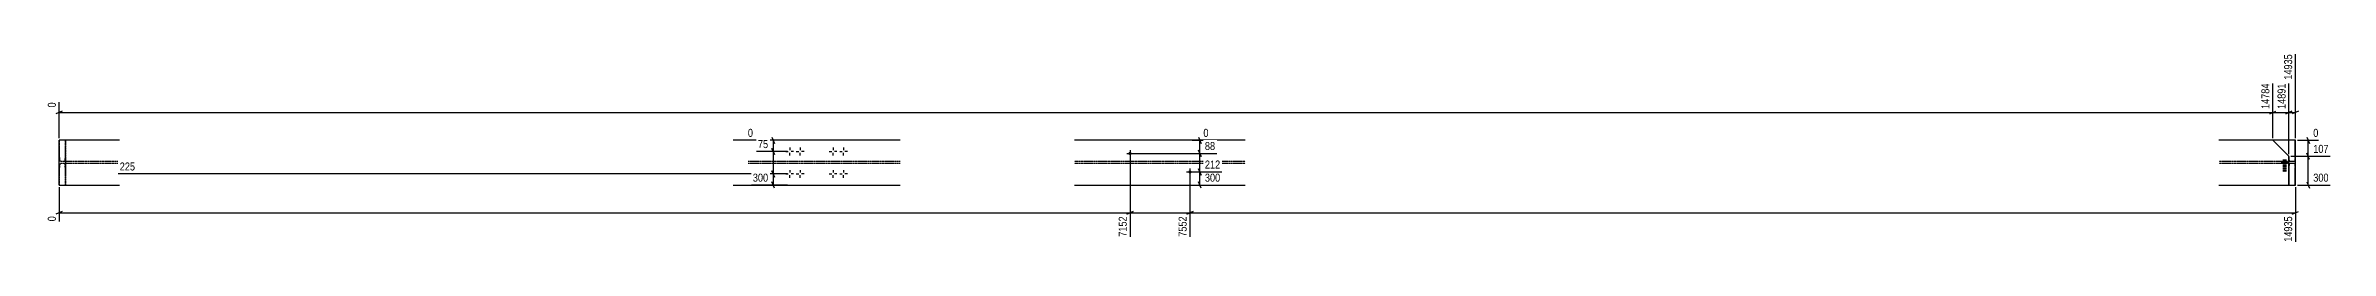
# Model space of a CAD drawing. Header units: millimetres. Extents: x 31 to 39501, y 31 to 1677.
# Drawn here: x 24243 to 39501, y 31 to 1310 of the extents above; entities that cross this region are included whole.
import ezdxf

# ---------------------------------------------------------------- set-up
doc = ezdxf.new("R2010")
doc.units = ezdxf.units.MM
doc.linetypes.add('DXK_LINE_DOT2', pattern=[3.9198, 1.9599, -1.9599])
doc.layers.add('MÅLSÆTNING', color=7, linetype='Continuous')
doc.layers.add('STÅL', color=7, linetype='Continuous')
doc.styles.add('Arial Narrow', font='ARIALN.TTF', dxfattribs={"height": 0.2})

msp = doc.modelspace()

# ---------------------------------------------------------------- hatches: boundary and pattern name
at = {"layer": 'STÅL', "linetype": 'Continuous'}
for points in [[(31496, 634, -1), (31474, 634, -1)], [(31896, 510, -1), (31874, 510, -1)]]:
    msp.add_hatch(color=3, dxfattribs=at).paths.add_polyline_path(points)

# ---------------------------------------------------------------- linework, layer by layer
at = {"layer": 'MÅLSÆTNING', "color": 7, "linetype": 'Continuous'}
for p, q in [((39268, 736), (39268, 1299)), ((39117, 736), (39117, 1103)), ((39224, 629), (39224, 1103)), ((24354, 917), (24312, 900)), ((24333, 736), (24333, 977)), ((39096, 900), (39138, 917)), ((39203, 900), (39245, 917)), ((39245, 917), (39203, 900)), ((39289, 917), (39247, 900)), ((24333, 908), (39117, 908)), ((39224, 908), (39268, 908)), ((29184, 722), (28923, 722)), ((29198, 647), (28990, 647)), ((29198, 647), (28990, 647)), ((29094, 743), (29111, 701)), ((29111, 626), (29094, 668)), ((29094, 668), (29111, 626)), ((29103, 647), (29103, 722)), ((29103, 497), (29103, 647)), ((31485, 620), (31485, 76)), ((31485, 620), (31485, 76)), ((31899, 722), (32009, 722)), ((31943, 743), (31960, 701)), ((39238, 615), (39500, 615)), ((39238, 615), (39500, 615)), ((39282, 722), (39421, 722)), ((39345, 743), (39362, 701)), ((39362, 594), (39345, 636)), ((39362, 594), (39345, 636)), ((39353, 615), (39353, 722)), ((39353, 422), (39353, 615)), ((29198, 497), (24728, 497)), ((29198, 497), (24728, 497)), ((29111, 476), (29094, 518)), ((29094, 518), (29111, 476)), ((29103, 422), (29103, 497)), ((31885, 496), (31885, 76)), ((31885, 496), (31885, 76)), ((31899, 510), (32098, 510)), ((31943, 531), (31960, 489)), ((31951, 422), (31951, 510)), ((24333, 408), (24333, 179)), ((29198, 422), (28956, 422)), ((29111, 401), (29094, 443)), ((31899, 422), (32098, 422)), ((31960, 401), (31943, 443)), ((39268, 408), (39268, 42)), ((39282, 422), (39500, 422)), ((39345, 443), (39362, 401)), ((24354, 245), (24312, 228)), ((24333, 236), (31485, 236)), ((31506, 245), (31464, 228)), ((31464, 228), (31506, 245)), ((31485, 236), (31885, 236)), ((31906, 245), (31864, 228)), ((31864, 228), (31906, 245)), ((31885, 236), (39268, 236)), ((39247, 228), (39289, 245))]:
    msp.add_line(p, q, dxfattribs=at)
at = {"layer": 'STÅL', "color": 2, "linetype": 'Continuous'}
for p, q in [((24333, 422), (24333, 722)), ((24737, 722), (24333, 722)), ((29950, 722), (28834, 722)), ((32255, 722), (31114, 722)), ((39268, 722), (38757, 722)), ((39224, 615), (39117, 722)), ((39227, 612), (39224, 615)), ((39224, 422), (39224, 615)), ((39227, 606), (39227, 612)), ((39266, 606), (39266, 722)), ((39268, 422), (39268, 722)), ((39227, 595), (39227, 606)), ((39228, 587), (39227, 595)), ((39227, 550), (39228, 558)), ((39227, 539), (39227, 550)), ((39227, 422), (39227, 539)), ((39229, 581), (39228, 587)), ((39228, 558), (39229, 564)), ((39230, 579), (39229, 581)), ((39229, 564), (39230, 566)), ((39262, 579), (39230, 579)), ((39262, 566), (39230, 566)), ((39263, 581), (39262, 579)), ((39262, 566), (39263, 564)), ((39265, 587), (39263, 581)), ((39263, 564), (39265, 558)), ((39266, 606), (39265, 595)), ((39265, 595), (39265, 587)), ((39265, 558), (39265, 550)), ((39265, 550), (39266, 539)), ((39266, 422), (39266, 539)), ((24333, 422), (24737, 422)), ((28834, 422), (29950, 422)), ((31114, 422), (32255, 422)), ((38757, 422), (39268, 422))]:
    msp.add_line(p, q, dxfattribs=at)
at = {"layer": 'STÅL', "color": 7, "linetype": 'DXK_LINE_DOT2'}
for p, q in [((24336, 606), (24336, 722)), ((24375, 606), (24375, 722)), ((24377, 422), (24377, 722)), ((24336, 606), (24336, 595)), ((24336, 595), (24337, 587)), ((24337, 558), (24336, 550)), ((24336, 550), (24336, 539)), ((24336, 422), (24336, 539)), ((24337, 587), (24338, 581)), ((24338, 564), (24337, 558)), ((24338, 581), (24339, 579)), ((24339, 566), (24338, 564)), ((24737, 579), (24339, 579)), ((24737, 566), (24339, 566)), ((24371, 579), (24372, 581)), ((24372, 564), (24371, 566)), ((24372, 581), (24374, 587)), ((24374, 558), (24372, 564)), ((24374, 595), (24375, 606)), ((24374, 587), (24374, 595)), ((24374, 550), (24374, 558)), ((24375, 539), (24374, 550)), ((24375, 422), (24375, 539)), ((29950, 579), (28834, 579)), ((29950, 566), (28834, 566)), ((32255, 579), (31114, 579)), ((32255, 566), (31114, 566)), ((39230, 579), (38757, 579)), ((39230, 566), (38757, 566)), ((39268, 422), (39266, 422))]:
    msp.add_line(p, q, dxfattribs=at)
at = {"layer": 'STÅL', "color": 3, "linetype": 'Continuous'}
for p, q in [((29186, 647), (29203, 647)), ((29212, 673), (29212, 656)), ((29212, 621), (29212, 639)), ((29238, 647), (29221, 647)), ((29256, 647), (29273, 647)), ((29282, 673), (29282, 656)), ((29282, 621), (29282, 639)), ((29308, 647), (29291, 647)), ((29476, 647), (29493, 647)), ((29502, 673), (29502, 656)), ((29502, 621), (29502, 639)), ((29528, 647), (29511, 647)), ((29546, 647), (29563, 647)), ((29572, 673), (29572, 656)), ((29572, 621), (29572, 639)), ((29598, 647), (29581, 647)), ((31463, 634), (31507, 634)), ((31485, 656), (31485, 612)), ((29186, 497), (29203, 497)), ((29212, 523), (29212, 506)), ((29212, 471), (29212, 489)), ((29238, 497), (29221, 497)), ((29256, 497), (29273, 497)), ((29282, 523), (29282, 506)), ((29282, 471), (29282, 489)), ((29308, 497), (29291, 497)), ((29476, 497), (29493, 497)), ((29502, 523), (29502, 506)), ((29502, 471), (29502, 489)), ((29528, 497), (29511, 497)), ((29546, 497), (29563, 497)), ((29572, 523), (29572, 506)), ((29572, 471), (29572, 489)), ((29598, 497), (29581, 497)), ((31863, 510), (31907, 510)), ((31885, 532), (31885, 488))]:
    msp.add_line(p, q, dxfattribs=at)
at = {"layer": 'STÅL', "color": 3, "linetype": 'DXK_LINE_DOT2'}
for p, q in [((39174, 579), (39174, 566)), ((39183, 579), (39183, 566)), ((39187, 594), (39187, 509)), ((39192, 579), (39192, 566)), ((39196, 594), (39196, 509)), ((39200, 579), (39200, 566)), ((39205, 594), (39205, 509)), ((39209, 579), (39209, 566)), ((39218, 579), (39218, 566))]:
    msp.add_line(p, q, dxfattribs=at)

# ---------------------------------------------------------------- next in the draw order: wipeouts: each hides what was drawn before it
at = {"color": 0, "linetype": 'Continuous'}
for points in [[(39106, 1114), (39027, 1114), (39027, 921), (39106, 921)], [(24322, 988), (24243, 988), (24243, 931), (24322, 931)], [(28978, 734), (28978, 812), (28922, 812), (28922, 734)], [(39433, 734), (39433, 812), (39376, 812), (39376, 734)], [(32099, 522), (32099, 600), (31974, 600), (31974, 522)], [(39501, 434), (39501, 512), (39376, 512), (39376, 434)], [(24322, 224), (24243, 224), (24243, 167), (24322, 167)], [(31474, 224), (31395, 224), (31395, 65), (31474, 65)], [(31874, 224), (31795, 224), (31795, 65), (31874, 65)], [(39257, 224), (39179, 224), (39179, 31), (39257, 31)]]:
    msp.add_wipeout(points, dxfattribs=at).dxf.layer = 'MÅLSÆTNING'

# ---------------------------------------------------------------- next in the draw order: linework, layer by layer
at = {"layer": 'MÅLSÆTNING', "color": 7, "linetype": 'Continuous'}
for p, q in [((39096, 900), (39138, 917)), ((39117, 908), (39224, 908)), ((31499, 634), (32064, 634)), ((31499, 634), (32064, 634)), ((31960, 613), (31943, 655)), ((31943, 655), (31960, 613)), ((31951, 634), (31951, 722))]:
    msp.add_line(p, q, dxfattribs=at)

# ---------------------------------------------------------------- next in the draw order: texts
at = {"layer": 'MÅLSÆTNING', "color": 3, "linetype": 'Continuous', "style": 'Arial Narrow'}
for s, p in [('14784', (39094, 932)), ('0', (24311, 942)), ('0', (24311, 179)), ('7152', (31463, 76)), ('7552', (31863, 76)), ('14935', (39246, 42))]:
    msp.add_text(s, height=53.4, rotation=90.0002, dxfattribs=at).set_placement(p)
for s, p in [('0', (28933, 745)), ('0', (39387, 745)), ('300', (39387, 445))]:
    msp.add_text(s, height=53.4, dxfattribs=at).set_placement(p)

# ---------------------------------------------------------------- next in the draw order: wipeouts: each hides what was drawn before it
at = {"color": 0, "linetype": 'Continuous'}
for points in [[(39257, 1310), (39179, 1310), (39179, 1117), (39257, 1117)], [(32099, 434), (32099, 512), (31974, 512), (31974, 434)]]:
    msp.add_wipeout(points, dxfattribs=at).dxf.layer = 'MÅLSÆTNING'

# ---------------------------------------------------------------- next in the draw order: linework, layer by layer
at = {"layer": 'MÅLSÆTNING', "color": 7, "linetype": 'Continuous'}
for p, q in [((39117, 736), (39117, 1103)), ((39224, 629), (39224, 1103)), ((31951, 510), (31951, 634)), ((31899, 510), (32098, 510)), ((31960, 489), (31943, 531))]:
    msp.add_line(p, q, dxfattribs=at)

# ---------------------------------------------------------------- next in the draw order: texts
at = {"layer": 'MÅLSÆTNING', "color": 3, "linetype": 'Continuous', "style": 'Arial Narrow'}
msp.add_text('14935', height=53.4, rotation=90.0002, dxfattribs=at).set_placement((39246, 1128))
for s, p in [('300', (31985, 445)), ('212', (31985, 533))]:
    msp.add_text(s, height=53.4, dxfattribs=at).set_placement(p)

# ---------------------------------------------------------------- next in the draw order: wipeouts: each hides what was drawn before it
at = {"color": 0, "linetype": 'Continuous'}
for points in [[(32021, 734), (32021, 812), (31964, 812), (31964, 734)], [(29080, 659), (29080, 737), (28989, 737), (28989, 659)], [(39501, 626), (39501, 705), (39376, 705), (39376, 626)]]:
    msp.add_wipeout(points, dxfattribs=at).dxf.layer = 'MÅLSÆTNING'

# ---------------------------------------------------------------- next in the draw order: texts
at = {"layer": 'MÅLSÆTNING', "color": 3, "linetype": 'Continuous', "style": 'Arial Narrow'}
for s, p in [('0', (31975, 745)), ('75', (29000, 670)), ('107', (39387, 638))]:
    msp.add_text(s, height=53.4, dxfattribs=at).set_placement(p)

# ---------------------------------------------------------------- next in the draw order: wipeouts: each hides what was drawn before it
at = {"color": 0, "linetype": 'Continuous'}
for points in [[(39213, 1114), (39134, 1114), (39134, 921), (39213, 921)], [(28934, 509), (28934, 587), (24727, 587), (24727, 509)]]:
    msp.add_wipeout(points, dxfattribs=at).dxf.layer = 'MÅLSÆTNING'

# ---------------------------------------------------------------- next in the draw order: texts
at = {"layer": 'MÅLSÆTNING', "color": 3, "linetype": 'Continuous', "style": 'Arial Narrow'}
msp.add_text('14891', height=53.4, rotation=90.0002, dxfattribs=at).set_placement((39202, 932))
msp.add_text('225', height=53.4, dxfattribs=at).set_placement((24738, 520))

# ---------------------------------------------------------------- next in the draw order: wipeouts: each hides what was drawn before it
at = {"color": 0, "linetype": 'Continuous'}
for points in [[(32065, 646), (32065, 724), (31974, 724), (31974, 646)], [(29080, 434), (29080, 512), (28955, 512), (28955, 434)]]:
    msp.add_wipeout(points, dxfattribs=at).dxf.layer = 'MÅLSÆTNING'

# ---------------------------------------------------------------- next in the draw order: texts
at = {"layer": 'MÅLSÆTNING', "color": 3, "linetype": 'Continuous', "style": 'Arial Narrow'}
for s, p in [('88', (31985, 657)), ('300', (28966, 445))]:
    msp.add_text(s, height=53.4, dxfattribs=at).set_placement(p)

doc.saveas('drawing.dxf')
